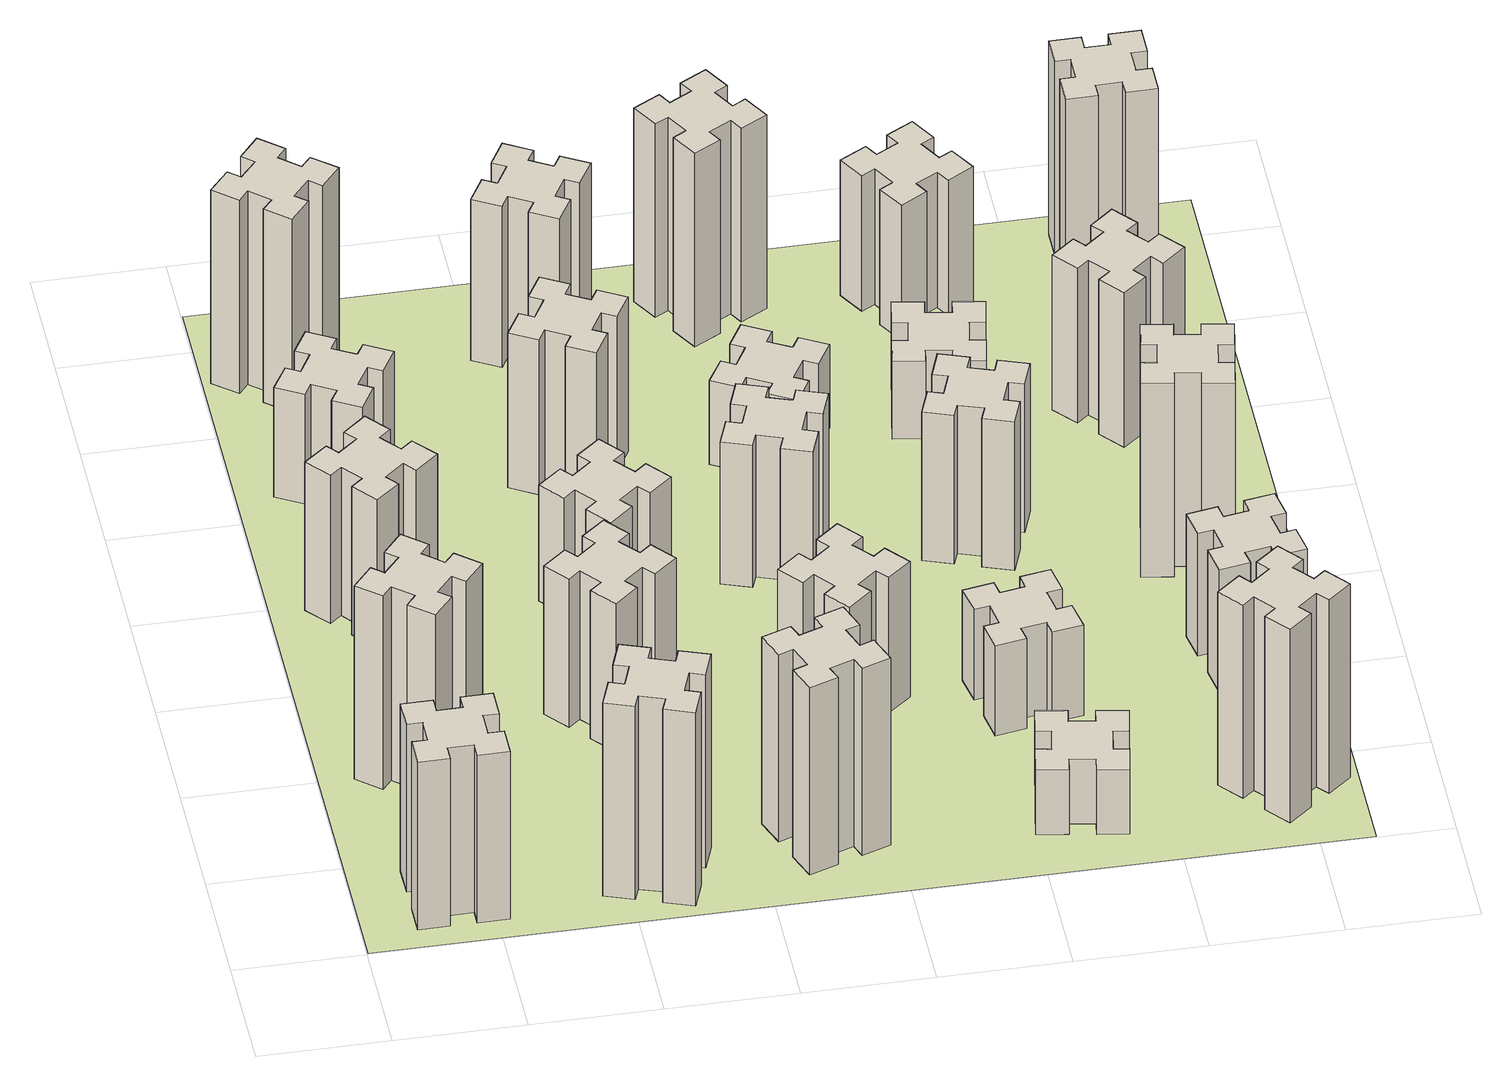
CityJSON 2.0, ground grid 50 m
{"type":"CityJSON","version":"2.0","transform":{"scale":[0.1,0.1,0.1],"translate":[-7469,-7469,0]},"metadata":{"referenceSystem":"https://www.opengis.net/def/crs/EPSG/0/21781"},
"CityObjects":{
"building1":{"type":"Building","attributes":{"class":"1000","function":"1000","usage":"1000","yearOfConstruction":2016,"roofType":"1000","measuredHeight":78,"storeysAboveGround":30,"storeysBelowGround":0},"geometry":[{"type":"Solid","lod":"1","boundaries":[[[[0,1,2,3,4,5,6,7,8,9,10,11,12,13,14,15,16,17,18,19]],[[17,16,20,21]],[[16,15,22,20]],[[15,14,23,22]],[[14,13,24,23]],[[13,12,25,24]],[[12,11,26,25]],[[11,10,27,26]],[[10,9,28,27]],[[9,8,29,28]],[[8,7,30,29]],[[7,6,31,30]],[[6,5,32,31]],[[5,4,33,32]],[[4,3,34,33]],[[3,2,35,34]],[[2,1,36,35]],[[1,0,37,36]],[[0,19,38,37]],[[19,18,39,38]],[[18,17,21,39]],[[24,25,26,27,28,29,30,31,32,33,34,35,36,37,38,39,21,20,22,23]]]]}]},
"building2":{"type":"Building","attributes":{"class":"1000","function":"1000","usage":"1000","yearOfConstruction":2016,"roofType":"1000","measuredHeight":90,"storeysAboveGround":30,"storeysBelowGround":0},"geometry":[{"type":"Solid","lod":"1","boundaries":[[[[40,41,42,43,44,45,46,47,48,49,50,51,52,53,54,55,56,57,58,59]],[[57,56,60,61]],[[56,55,62,60]],[[55,54,63,62]],[[54,53,64,63]],[[53,52,65,64]],[[52,51,66,65]],[[51,50,67,66]],[[50,49,68,67]],[[49,48,69,68]],[[48,47,70,69]],[[47,46,71,70]],[[46,45,72,71]],[[45,44,73,72]],[[44,43,74,73]],[[43,42,75,74]],[[42,41,76,75]],[[41,40,77,76]],[[40,59,78,77]],[[59,58,79,78]],[[58,57,61,79]],[[64,65,66,67,68,69,70,71,72,73,74,75,76,77,78,79,61,60,62,63]]]]}]},
"building3":{"type":"Building","attributes":{"class":"1000","function":"1000","usage":"1000","yearOfConstruction":2016,"roofType":"1000","measuredHeight":69,"storeysAboveGround":30,"storeysBelowGround":0},"geometry":[{"type":"Solid","lod":"1","boundaries":[[[[80,81,82,83,84,85,86,87,88,89,90,91,92,93,94,95,96,97,98,99]],[[97,96,100,101]],[[96,95,102,100]],[[95,94,103,102]],[[94,93,104,103]],[[93,92,105,104]],[[92,91,106,105]],[[91,90,107,106]],[[90,89,108,107]],[[89,88,109,108]],[[88,87,110,109]],[[87,86,111,110]],[[86,85,112,111]],[[85,84,113,112]],[[84,83,114,113]],[[83,82,115,114]],[[82,81,116,115]],[[81,80,117,116]],[[80,99,118,117]],[[99,98,119,118]],[[98,97,101,119]],[[104,105,106,107,108,109,110,111,112,113,114,115,116,117,118,119,101,100,102,103]]]]}]},
"building4":{"type":"Building","attributes":{"class":"1000","function":"1000","usage":"1000","yearOfConstruction":2016,"roofType":"1000","measuredHeight":51,"storeysAboveGround":30,"storeysBelowGround":0},"geometry":[{"type":"Solid","lod":"1","boundaries":[[[[120,121,122,123,124,125,126,127,128,129,130,131,132,133,134,135,136,137,138,139]],[[137,136,140,141]],[[136,135,142,140]],[[135,134,143,142]],[[134,133,144,143]],[[133,132,145,144]],[[132,131,146,145]],[[131,130,147,146]],[[130,129,148,147]],[[129,128,149,148]],[[128,127,150,149]],[[127,126,151,150]],[[126,125,152,151]],[[125,124,153,152]],[[124,123,154,153]],[[123,122,155,154]],[[122,121,156,155]],[[121,120,157,156]],[[120,139,158,157]],[[139,138,159,158]],[[138,137,141,159]],[[144,145,146,147,148,149,150,151,152,153,154,155,156,157,158,159,141,140,142,143]]]]}]},
"building5":{"type":"Building","attributes":{"class":"1000","function":"1000","usage":"1000","yearOfConstruction":2016,"roofType":"1000","measuredHeight":90,"storeysAboveGround":30,"storeysBelowGround":0},"geometry":[{"type":"Solid","lod":"1","boundaries":[[[[160,161,162,163,164,165,166,167,168,169,170,171,172,173,174,175,176,177,178,179]],[[177,176,180,181]],[[176,175,182,180]],[[175,174,183,182]],[[174,173,184,183]],[[173,172,185,184]],[[172,171,186,185]],[[171,170,187,186]],[[170,169,188,187]],[[169,168,189,188]],[[168,167,190,189]],[[167,166,191,190]],[[166,165,192,191]],[[165,164,193,192]],[[164,163,194,193]],[[163,162,195,194]],[[162,161,196,195]],[[161,160,197,196]],[[160,179,198,197]],[[179,178,199,198]],[[178,177,181,199]],[[184,185,186,187,188,189,190,191,192,193,194,195,196,197,198,199,181,180,182,183]]]]}]},
"building6":{"type":"Building","attributes":{"class":"1000","function":"1000","usage":"1000","yearOfConstruction":2016,"roofType":"1000","measuredHeight":90,"storeysAboveGround":30,"storeysBelowGround":0},"geometry":[{"type":"Solid","lod":"1","boundaries":[[[[200,201,202,203,204,205,206,207,208,209,210,211,212,213,214,215,216,217,218,219]],[[217,216,220,221]],[[216,215,222,220]],[[215,214,223,222]],[[214,213,224,223]],[[213,212,225,224]],[[212,211,226,225]],[[211,210,227,226]],[[210,209,228,227]],[[209,208,229,228]],[[208,207,230,229]],[[207,206,231,230]],[[206,205,232,231]],[[205,204,233,232]],[[204,203,234,233]],[[203,202,235,234]],[[202,201,236,235]],[[201,200,237,236]],[[200,219,238,237]],[[219,218,239,238]],[[218,217,221,239]],[[224,225,226,227,228,229,230,231,232,233,234,235,236,237,238,239,221,220,222,223]]]]}]},
"building7":{"type":"Building","attributes":{"class":"1000","function":"1000","usage":"1000","yearOfConstruction":2016,"roofType":"1000","measuredHeight":69,"storeysAboveGround":30,"storeysBelowGround":0},"geometry":[{"type":"Solid","lod":"1","boundaries":[[[[240,241,242,243,244,245,246,247,248,249,250,251,252,253,254,255,256,257,258,259]],[[257,256,260,261]],[[256,255,262,260]],[[255,254,263,262]],[[254,253,264,263]],[[253,252,265,264]],[[252,251,266,265]],[[251,250,267,266]],[[250,249,268,267]],[[249,248,269,268]],[[248,247,270,269]],[[247,246,271,270]],[[246,245,272,271]],[[245,244,273,272]],[[244,243,274,273]],[[243,242,275,274]],[[242,241,276,275]],[[241,240,277,276]],[[240,259,278,277]],[[259,258,279,278]],[[258,257,261,279]],[[264,265,266,267,268,269,270,271,272,273,274,275,276,277,278,279,261,260,262,263]]]]}]},
"building8":{"type":"Building","attributes":{"class":"1000","function":"1000","usage":"1000","yearOfConstruction":2016,"roofType":"1000","measuredHeight":54,"storeysAboveGround":30,"storeysBelowGround":0},"geometry":[{"type":"Solid","lod":"1","boundaries":[[[[280,281,282,283,284,285,286,287,288,289,290,291,292,293,294,295,296,297,298,299]],[[297,296,300,301]],[[296,295,302,300]],[[295,294,303,302]],[[294,293,304,303]],[[293,292,305,304]],[[292,291,306,305]],[[291,290,307,306]],[[290,289,308,307]],[[289,288,309,308]],[[288,287,310,309]],[[287,286,311,310]],[[286,285,312,311]],[[285,284,313,312]],[[284,283,314,313]],[[283,282,315,314]],[[282,281,316,315]],[[281,280,317,316]],[[280,299,318,317]],[[299,298,319,318]],[[298,297,301,319]],[[304,305,306,307,308,309,310,311,312,313,314,315,316,317,318,319,301,300,302,303]]]]}]},
"building9":{"type":"Building","attributes":{"class":"1000","function":"1000","usage":"1000","yearOfConstruction":2016,"roofType":"1000","measuredHeight":87,"storeysAboveGround":30,"storeysBelowGround":0},"geometry":[{"type":"Solid","lod":"1","boundaries":[[[[320,321,322,323,324,325,326,327,328,329,330,331,332,333,334,335,336,337,338,339]],[[337,336,340,341]],[[336,335,342,340]],[[335,334,343,342]],[[334,333,344,343]],[[333,332,345,344]],[[332,331,346,345]],[[331,330,347,346]],[[330,329,348,347]],[[329,328,349,348]],[[328,327,350,349]],[[327,326,351,350]],[[326,325,352,351]],[[325,324,353,352]],[[324,323,354,353]],[[323,322,355,354]],[[322,321,356,355]],[[321,320,357,356]],[[320,339,358,357]],[[339,338,359,358]],[[338,337,341,359]],[[344,345,346,347,348,349,350,351,352,353,354,355,356,357,358,359,341,340,342,343]]]]}]},
"building10":{"type":"Building","attributes":{"class":"1000","function":"1000","usage":"1000","yearOfConstruction":2016,"roofType":"1000","measuredHeight":72,"storeysAboveGround":30,"storeysBelowGround":0},"geometry":[{"type":"Solid","lod":"1","boundaries":[[[[360,361,362,363,364,365,366,367,368,369,370,371,372,373,374,375,376,377,378,379]],[[377,376,380,381]],[[376,375,382,380]],[[375,374,383,382]],[[374,373,384,383]],[[373,372,385,384]],[[372,371,386,385]],[[371,370,387,386]],[[370,369,388,387]],[[369,368,389,388]],[[368,367,390,389]],[[367,366,391,390]],[[366,365,392,391]],[[365,364,393,392]],[[364,363,394,393]],[[363,362,395,394]],[[362,361,396,395]],[[361,360,397,396]],[[360,379,398,397]],[[379,378,399,398]],[[378,377,381,399]],[[384,385,386,387,388,389,390,391,392,393,394,395,396,397,398,399,381,380,382,383]]]]}]},
"building11":{"type":"Building","attributes":{"class":"1000","function":"1000","usage":"1000","yearOfConstruction":2016,"roofType":"1000","measuredHeight":75,"storeysAboveGround":30,"storeysBelowGround":0},"geometry":[{"type":"Solid","lod":"1","boundaries":[[[[400,401,402,403,404,405,406,407,408,409,410,411,412,413,414,415,416,417,418,419]],[[417,416,420,421]],[[416,415,422,420]],[[415,414,423,422]],[[414,413,424,423]],[[413,412,425,424]],[[412,411,426,425]],[[411,410,427,426]],[[410,409,428,427]],[[409,408,429,428]],[[408,407,430,429]],[[407,406,431,430]],[[406,405,432,431]],[[405,404,433,432]],[[404,403,434,433]],[[403,402,435,434]],[[402,401,436,435]],[[401,400,437,436]],[[400,419,438,437]],[[419,418,439,438]],[[418,417,421,439]],[[424,425,426,427,428,429,430,431,432,433,434,435,436,437,438,439,421,420,422,423]]]]}]},
"building12":{"type":"Building","attributes":{"class":"1000","function":"1000","usage":"1000","yearOfConstruction":2016,"roofType":"1000","measuredHeight":63,"storeysAboveGround":30,"storeysBelowGround":0},"geometry":[{"type":"Solid","lod":"1","boundaries":[[[[440,441,442,443,444,445,446,447,448,449,450,451,452,453,454,455,456,457,458,459]],[[457,456,460,461]],[[456,455,462,460]],[[455,454,463,462]],[[454,453,464,463]],[[453,452,465,464]],[[452,451,466,465]],[[451,450,467,466]],[[450,449,468,467]],[[449,448,469,468]],[[448,447,470,469]],[[447,446,471,470]],[[446,445,472,471]],[[445,444,473,472]],[[444,443,474,473]],[[443,442,475,474]],[[442,441,476,475]],[[441,440,477,476]],[[440,459,478,477]],[[459,458,479,478]],[[458,457,461,479]],[[464,465,466,467,468,469,470,471,472,473,474,475,476,477,478,479,461,460,462,463]]]]}]},
"building13":{"type":"Building","attributes":{"class":"1000","function":"1000","usage":"1000","yearOfConstruction":2016,"roofType":"1000","measuredHeight":66,"storeysAboveGround":30,"storeysBelowGround":0},"geometry":[{"type":"Solid","lod":"1","boundaries":[[[[480,481,482,483,484,485,486,487,488,489,490,491,492,493,494,495,496,497,498,499]],[[497,496,500,501]],[[496,495,502,500]],[[495,494,503,502]],[[494,493,504,503]],[[493,492,505,504]],[[492,491,506,505]],[[491,490,507,506]],[[490,489,508,507]],[[489,488,509,508]],[[488,487,510,509]],[[487,486,511,510]],[[486,485,512,511]],[[485,484,513,512]],[[484,483,514,513]],[[483,482,515,514]],[[482,481,516,515]],[[481,480,517,516]],[[480,499,518,517]],[[499,498,519,518]],[[498,497,501,519]],[[504,505,506,507,508,509,510,511,512,513,514,515,516,517,518,519,501,500,502,503]]]]}]},
"building14":{"type":"Building","attributes":{"class":"1000","function":"1000","usage":"1000","yearOfConstruction":2016,"roofType":"1000","measuredHeight":39,"storeysAboveGround":30,"storeysBelowGround":0},"geometry":[{"type":"Solid","lod":"1","boundaries":[[[[520,521,522,523,524,525,526,527,528,529,530,531,532,533,534,535,536,537,538,539]],[[537,536,540,541]],[[536,535,542,540]],[[535,534,543,542]],[[534,533,544,543]],[[533,532,545,544]],[[532,531,546,545]],[[531,530,547,546]],[[530,529,548,547]],[[529,528,549,548]],[[528,527,550,549]],[[527,526,551,550]],[[526,525,552,551]],[[525,524,553,552]],[[524,523,554,553]],[[523,522,555,554]],[[522,521,556,555]],[[521,520,557,556]],[[520,539,558,557]],[[539,538,559,558]],[[538,537,541,559]],[[544,545,546,547,548,549,550,551,552,553,554,555,556,557,558,559,541,540,542,543]]]]}]},
"building15":{"type":"Building","attributes":{"class":"1000","function":"1000","usage":"1000","yearOfConstruction":2016,"roofType":"1000","measuredHeight":30,"storeysAboveGround":30,"storeysBelowGround":0},"geometry":[{"type":"Solid","lod":"1","boundaries":[[[[560,561,562,563,564,565,566,567,568,569,570,571,572,573,574,575,576,577,578,579]],[[577,576,580,581]],[[576,575,582,580]],[[575,574,583,582]],[[574,573,584,583]],[[573,572,585,584]],[[572,571,586,585]],[[571,570,587,586]],[[570,569,588,587]],[[569,568,589,588]],[[568,567,590,589]],[[567,566,591,590]],[[566,565,592,591]],[[565,564,593,592]],[[564,563,594,593]],[[563,562,595,594]],[[562,561,596,595]],[[561,560,597,596]],[[560,579,598,597]],[[579,578,599,598]],[[578,577,581,599]],[[584,585,586,587,588,589,590,591,592,593,594,595,596,597,598,599,581,580,582,583]]]]}]},
"building16":{"type":"Building","attributes":{"class":"1000","function":"1000","usage":"1000","yearOfConstruction":2016,"roofType":"1000","measuredHeight":90,"storeysAboveGround":30,"storeysBelowGround":0},"geometry":[{"type":"Solid","lod":"1","boundaries":[[[[600,601,602,603,604,605,606,607,608,609,610,611,612,613,614,615,616,617,618,619]],[[617,616,620,621]],[[616,615,622,620]],[[615,614,623,622]],[[614,613,624,623]],[[613,612,625,624]],[[612,611,626,625]],[[611,610,627,626]],[[610,609,628,627]],[[609,608,629,628]],[[608,607,630,629]],[[607,606,631,630]],[[606,605,632,631]],[[605,604,633,632]],[[604,603,634,633]],[[603,602,635,634]],[[602,601,636,635]],[[601,600,637,636]],[[600,619,638,637]],[[619,618,639,638]],[[618,617,621,639]],[[624,625,626,627,628,629,630,631,632,633,634,635,636,637,638,639,621,620,622,623]]]]}]},
"building17":{"type":"Building","attributes":{"class":"1000","function":"1000","usage":"1000","yearOfConstruction":2016,"roofType":"1000","measuredHeight":42,"storeysAboveGround":30,"storeysBelowGround":0},"geometry":[{"type":"Solid","lod":"1","boundaries":[[[[640,641,642,643,644,645,646,647,648,649,650,651,652,653,654,655,656,657,658,659]],[[657,656,660,661]],[[656,655,662,660]],[[655,654,663,662]],[[654,653,664,663]],[[653,652,665,664]],[[652,651,666,665]],[[651,650,667,666]],[[650,649,668,667]],[[649,648,669,668]],[[648,647,670,669]],[[647,646,671,670]],[[646,645,672,671]],[[645,644,673,672]],[[644,643,674,673]],[[643,642,675,674]],[[642,641,676,675]],[[641,640,677,676]],[[640,659,678,677]],[[659,658,679,678]],[[658,657,661,679]],[[664,665,666,667,668,669,670,671,672,673,674,675,676,677,678,679,661,660,662,663]]]]}]},
"building18":{"type":"Building","attributes":{"class":"1000","function":"1000","usage":"1000","yearOfConstruction":2016,"roofType":"1000","measuredHeight":69,"storeysAboveGround":30,"storeysBelowGround":0},"geometry":[{"type":"Solid","lod":"1","boundaries":[[[[680,681,682,683,684,685,686,687,688,689,690,691,692,693,694,695,696,697,698,699]],[[697,696,700,701]],[[696,695,702,700]],[[695,694,703,702]],[[694,693,704,703]],[[693,692,705,704]],[[692,691,706,705]],[[691,690,707,706]],[[690,689,708,707]],[[689,688,709,708]],[[688,687,710,709]],[[687,686,711,710]],[[686,685,712,711]],[[685,684,713,712]],[[684,683,714,713]],[[683,682,715,714]],[[682,681,716,715]],[[681,680,717,716]],[[680,699,718,717]],[[699,698,719,718]],[[698,697,701,719]],[[704,705,706,707,708,709,710,711,712,713,714,715,716,717,718,719,701,700,702,703]]]]}]},
"building19":{"type":"Building","attributes":{"class":"1000","function":"1000","usage":"1000","yearOfConstruction":2016,"roofType":"1000","measuredHeight":36,"storeysAboveGround":30,"storeysBelowGround":0},"geometry":[{"type":"Solid","lod":"1","boundaries":[[[[720,721,722,723,724,725,726,727,728,729,730,731,732,733,734,735,736,737,738,739]],[[737,736,740,741]],[[736,735,742,740]],[[735,734,743,742]],[[734,733,744,743]],[[733,732,745,744]],[[732,731,746,745]],[[731,730,747,746]],[[730,729,748,747]],[[729,728,749,748]],[[728,727,750,749]],[[727,726,751,750]],[[726,725,752,751]],[[725,724,753,752]],[[724,723,754,753]],[[723,722,755,754]],[[722,721,756,755]],[[721,720,757,756]],[[720,739,758,757]],[[739,738,759,758]],[[738,737,741,759]],[[744,745,746,747,748,749,750,751,752,753,754,755,756,757,758,759,741,740,742,743]]]]}]},
"building20":{"type":"Building","attributes":{"class":"1000","function":"1000","usage":"1000","yearOfConstruction":2016,"roofType":"1000","measuredHeight":90,"storeysAboveGround":30,"storeysBelowGround":0},"geometry":[{"type":"Solid","lod":"1","boundaries":[[[[760,761,762,763,764,765,766,767,768,769,770,771,772,773,774,775,776,777,778,779]],[[777,776,780,781]],[[776,775,782,780]],[[775,774,783,782]],[[774,773,784,783]],[[773,772,785,784]],[[772,771,786,785]],[[771,770,787,786]],[[770,769,788,787]],[[769,768,789,788]],[[768,767,790,789]],[[767,766,791,790]],[[766,765,792,791]],[[765,764,793,792]],[[764,763,794,793]],[[763,762,795,794]],[[762,761,796,795]],[[761,760,797,796]],[[760,779,798,797]],[[779,778,799,798]],[[778,777,781,799]],[[784,785,786,787,788,789,790,791,792,793,794,795,796,797,798,799,781,780,782,783]]]]}]},
"building21":{"type":"Building","attributes":{"class":"1000","function":"1000","usage":"1000","yearOfConstruction":2016,"roofType":"1000","measuredHeight":63,"storeysAboveGround":30,"storeysBelowGround":0},"geometry":[{"type":"Solid","lod":"1","boundaries":[[[[800,801,802,803,804,805,806,807,808,809,810,811,812,813,814,815,816,817,818,819]],[[817,816,820,821]],[[816,815,822,820]],[[815,814,823,822]],[[814,813,824,823]],[[813,812,825,824]],[[812,811,826,825]],[[811,810,827,826]],[[810,809,828,827]],[[809,808,829,828]],[[808,807,830,829]],[[807,806,831,830]],[[806,805,832,831]],[[805,804,833,832]],[[804,803,834,833]],[[803,802,835,834]],[[802,801,836,835]],[[801,800,837,836]],[[800,819,838,837]],[[819,818,839,838]],[[818,817,821,839]],[[824,825,826,827,828,829,830,831,832,833,834,835,836,837,838,839,821,820,822,823]]]]}]},
"building22":{"type":"Building","attributes":{"class":"1000","function":"1000","usage":"1000","yearOfConstruction":2016,"roofType":"1000","measuredHeight":57,"storeysAboveGround":30,"storeysBelowGround":0},"geometry":[{"type":"Solid","lod":"1","boundaries":[[[[840,841,842,843,844,845,846,847,848,849,850,851,852,853,854,855,856,857,858,859]],[[857,856,860,861]],[[856,855,862,860]],[[855,854,863,862]],[[854,853,864,863]],[[853,852,865,864]],[[852,851,866,865]],[[851,850,867,866]],[[850,849,868,867]],[[849,848,869,868]],[[848,847,870,869]],[[847,846,871,870]],[[846,845,872,871]],[[845,844,873,872]],[[844,843,874,873]],[[843,842,875,874]],[[842,841,876,875]],[[841,840,877,876]],[[840,859,878,877]],[[859,858,879,878]],[[858,857,861,879]],[[864,865,866,867,868,869,870,871,872,873,874,875,876,877,878,879,861,860,862,863]]]]}]},
"building23":{"type":"Building","attributes":{"class":"1000","function":"1000","usage":"1000","yearOfConstruction":2016,"roofType":"1000","measuredHeight":90,"storeysAboveGround":30,"storeysBelowGround":0},"geometry":[{"type":"Solid","lod":"1","boundaries":[[[[880,881,882,883,884,885,886,887,888,889,890,891,892,893,894,895,896,897,898,899]],[[897,896,900,901]],[[896,895,902,900]],[[895,894,903,902]],[[894,893,904,903]],[[893,892,905,904]],[[892,891,906,905]],[[891,890,907,906]],[[890,889,908,907]],[[889,888,909,908]],[[888,887,910,909]],[[887,886,911,910]],[[886,885,912,911]],[[885,884,913,912]],[[884,883,914,913]],[[883,882,915,914]],[[882,881,916,915]],[[881,880,917,916]],[[880,899,918,917]],[[899,898,919,918]],[[898,897,901,919]],[[904,905,906,907,908,909,910,911,912,913,914,915,916,917,918,919,901,900,902,903]]]]}]},
"building24":{"type":"Building","attributes":{"class":"1000","function":"1000","usage":"1000","yearOfConstruction":2016,"roofType":"1000","measuredHeight":72,"storeysAboveGround":30,"storeysBelowGround":0},"geometry":[{"type":"Solid","lod":"1","boundaries":[[[[920,921,922,923,924,925,926,927,928,929,930,931,932,933,934,935,936,937,938,939]],[[937,936,940,941]],[[936,935,942,940]],[[935,934,943,942]],[[934,933,944,943]],[[933,932,945,944]],[[932,931,946,945]],[[931,930,947,946]],[[930,929,948,947]],[[929,928,949,948]],[[928,927,950,949]],[[927,926,951,950]],[[926,925,952,951]],[[925,924,953,952]],[[924,923,954,953]],[[923,922,955,954]],[[922,921,956,955]],[[921,920,957,956]],[[920,939,958,957]],[[939,938,959,958]],[[938,937,941,959]],[[944,945,946,947,948,949,950,951,952,953,954,955,956,957,958,959,941,940,942,943]]]]}]},
"building25":{"type":"Building","attributes":{"class":"1000","function":"1000","usage":"1000","yearOfConstruction":2016,"roofType":"1000","measuredHeight":90,"storeysAboveGround":30,"storeysBelowGround":0},"geometry":[{"type":"Solid","lod":"1","boundaries":[[[[960,961,962,963,964,965,966,967,968,969,970,971,972,973,974,975,976,977,978,979]],[[977,976,980,981]],[[976,975,982,980]],[[975,974,983,982]],[[974,973,984,983]],[[973,972,985,984]],[[972,971,986,985]],[[971,970,987,986]],[[970,969,988,987]],[[969,968,989,988]],[[968,967,990,989]],[[967,966,991,990]],[[966,965,992,991]],[[965,964,993,992]],[[964,963,994,993]],[[963,962,995,994]],[[962,961,996,995]],[[961,960,997,996]],[[960,979,998,997]],[[979,978,999,998]],[[978,977,981,999]],[[984,985,986,987,988,989,990,991,992,993,994,995,996,997,998,999,981,980,982,983]]]]}]},
"landuse1":{"type":"LandUse","attributes":{"name":"plot1","function":"1010"},"geometry":[{"type":"MultiSurface","lod":"1","boundaries":[[[1000,1001,1002,1003]]]}]}
},
"vertices":[
[265,325,0],[265,225,0],[205,225,0],[205,105,0],[325,105,0],[325,165,0],[425,165,0],[425,105,0],[545,105,0],[545,225,0],[485,225,0],[485,325,0],[545,325,0],[545,445,0],[425,445,0],[425,385,0],[325,385,0],[325,445,0],[205,445,0],[205,325,0],[325,385,780],[325,445,780],[425,385,780],[425,445,780],[545,445,780],[545,325,780],[485,325,780],[485,225,780],[545,225,780],[545,105,780],[425,105,780],[425,165,780],[325,165,780],[325,105,780],[205,105,780],[205,225,780],[265,225,780],[265,325,780],[205,325,780],[205,445,780],
[484,1067,0],[408,1132,0],[446,1178,0],[354,1255,0],[277,1163,0],[323,1124,0],[259,1048,0],[213,1086,0],[136,994,0],[228,917,0],[266,963,0],[343,899,0],[304,853,0],[396,776,0],[473,868,0],[427,906,0],[492,983,0],[538,944,0],[615,1036,0],[523,1113,0],[492,983,900],[538,944,900],[427,906,900],[473,868,900],[396,776,900],[304,853,900],[343,899,900],[266,963,900],[228,917,900],[136,994,900],[213,1086,900],[259,1048,900],[323,1124,900],[277,1163,900],[354,1255,900],[446,1178,900],[408,1132,900],[484,1067,900],[523,1113,900],[615,1036,900],
[492,1988,0],[427,2064,0],[473,2103,0],[396,2195,0],[304,2118,0],[343,2072,0],[266,2007,0],[228,2053,0],[136,1976,0],[213,1884,0],[259,1923,0],[323,1846,0],[277,1808,0],[354,1716,0],[446,1793,0],[408,1839,0],[484,1903,0],[523,1857,0],[615,1934,0],[538,2026,0],[484,1903,690],[523,1857,690],[408,1839,690],[446,1793,690],[354,1716,690],[277,1808,690],[323,1846,690],[259,1923,690],[213,1884,690],[136,1976,690],[228,2053,690],[266,2007,690],[343,2072,690],[304,2118,690],[396,2195,690],[473,2103,690],[427,2064,690],[492,1988,690],[538,2026,690],[615,1934,690],
[446,2597,0],[496,2684,0],[548,2654,0],[608,2758,0],[504,2818,0],[474,2766,0],[387,2816,0],[417,2868,0],[313,2928,0],[253,2824,0],[305,2794,0],[255,2707,0],[203,2737,0],[143,2633,0],[247,2573,0],[277,2625,0],[364,2575,0],[334,2523,0],[438,2463,0],[498,2567,0],[364,2575,510],[334,2523,510],[277,2625,510],[247,2573,510],[143,2633,510],[203,2737,510],[255,2707,510],[305,2794,510],[253,2824,510],[313,2928,510],[417,2868,510],[387,2816,510],[474,2766,510],[504,2818,510],[608,2758,510],[548,2654,510],[496,2684,510],[446,2597,510],[498,2567,510],[438,2463,510],
[1029,360,0],[995,266,0],[939,287,0],[897,174,0],[1010,133,0],[1031,189,0],[1125,155,0],[1104,99,0],[1217,57,0],[1258,170,0],[1202,191,0],[1236,285,0],[1292,264,0],[1333,377,0],[1220,418,0],[1200,362,0],[1106,396,0],[1127,452,0],[1014,493,0],[973,380,0],[1106,396,900],[1127,452,900],[1200,362,900],[1220,418,900],[1333,377,900],[1292,264,900],[1236,285,900],[1202,191,900],[1258,170,900],[1217,57,900],[1104,99,900],[1125,155,900],[1031,189,900],[1010,133,900],[897,174,900],[939,287,900],[995,266,900],[1029,360,900],[973,380,900],[1014,493,900],
[384,3387,0],[308,3452,0],[346,3498,0],[254,3575,0],[177,3483,0],[223,3444,0],[159,3368,0],[113,3406,0],[36,3314,0],[128,3237,0],[166,3283,0],[243,3219,0],[204,3173,0],[296,3096,0],[373,3188,0],[327,3226,0],[392,3303,0],[438,3264,0],[515,3356,0],[423,3433,0],[392,3303,900],[438,3264,900],[327,3226,900],[373,3188,900],[296,3096,900],[204,3173,900],[243,3219,900],[166,3283,900],[128,3237,900],[36,3314,900],[113,3406,900],[159,3368,900],[223,3444,900],[177,3483,900],[254,3575,900],[346,3498,900],[308,3452,900],[384,3387,900],[423,3433,900],[515,3356,900],
[1083,1332,0],[1006,1267,0],[968,1313,0],[876,1236,0],[953,1144,0],[999,1183,0],[1063,1106,0],[1017,1068,0],[1094,976,0],[1186,1053,0],[1148,1099,0],[1224,1163,0],[1263,1117,0],[1355,1194,0],[1278,1286,0],[1232,1248,0],[1167,1324,0],[1213,1363,0],[1136,1455,0],[1044,1378,0],[1167,1324,690],[1213,1363,690],[1232,1248,690],[1278,1286,690],[1355,1194,690],[1263,1117,690],[1224,1163,690],[1148,1099,690],[1186,1053,690],[1094,976,690],[1017,1068,690],[1063,1106,690],[999,1183,690],[953,1144,690],[876,1236,690],[968,1313,690],[1006,1267,690],[1083,1332,690],[1044,1378,690],[1136,1455,690],
[1183,1972,0],[1106,1907,0],[1068,1953,0],[976,1876,0],[1053,1784,0],[1099,1823,0],[1163,1746,0],[1117,1708,0],[1194,1616,0],[1286,1693,0],[1248,1739,0],[1324,1803,0],[1363,1757,0],[1455,1834,0],[1378,1926,0],[1332,1888,0],[1267,1964,0],[1313,2003,0],[1236,2095,0],[1144,2018,0],[1267,1964,540],[1313,2003,540],[1332,1888,540],[1378,1926,540],[1455,1834,540],[1363,1757,540],[1324,1803,540],[1248,1739,540],[1286,1693,540],[1194,1616,540],[1117,1708,540],[1163,1746,540],[1099,1823,540],[1053,1784,540],[976,1876,540],[1068,1953,540],[1106,1907,540],[1183,1972,540],[1144,2018,540],[1236,2095,540],
[1635,385,0],[1669,291,0],[1613,270,0],[1654,157,0],[1767,199,0],[1746,255,0],[1840,289,0],[1860,233,0],[1973,274,0],[1932,387,0],[1876,366,0],[1842,460,0],[1898,480,0],[1857,593,0],[1744,552,0],[1765,496,0],[1671,462,0],[1650,518,0],[1537,477,0],[1579,364,0],[1671,462,870],[1650,518,870],[1765,496,870],[1744,552,870],[1857,593,870],[1898,480,870],[1842,460,870],[1876,366,870],[1932,387,870],[1973,274,870],[1860,233,870],[1840,289,870],[1746,255,870],[1767,199,870],[1654,157,870],[1613,270,870],[1669,291,870],[1635,385,870],[1579,364,870],[1537,477,870],
[1314,2666,0],[1227,2716,0],[1257,2768,0],[1153,2828,0],[1093,2724,0],[1145,2694,0],[1095,2607,0],[1043,2637,0],[983,2533,0],[1087,2473,0],[1117,2525,0],[1204,2475,0],[1174,2423,0],[1278,2363,0],[1338,2467,0],[1286,2497,0],[1336,2584,0],[1388,2554,0],[1448,2658,0],[1344,2718,0],[1336,2584,720],[1388,2554,720],[1286,2497,720],[1338,2467,720],[1278,2363,720],[1174,2423,720],[1204,2475,720],[1117,2525,720],[1087,2473,720],[983,2533,720],[1043,2637,720],[1095,2607,720],[1145,2694,720],[1093,2724,720],[1153,2828,720],[1257,2768,720],[1227,2716,720],[1314,2666,720],[1344,2718,720],[1448,2658,720],
[1314,3406,0],[1227,3456,0],[1257,3508,0],[1153,3568,0],[1093,3464,0],[1145,3434,0],[1095,3347,0],[1043,3377,0],[983,3273,0],[1087,3213,0],[1117,3265,0],[1204,3215,0],[1174,3163,0],[1278,3103,0],[1338,3207,0],[1286,3237,0],[1336,3324,0],[1388,3294,0],[1448,3398,0],[1344,3458,0],[1336,3324,750],[1388,3294,750],[1286,3237,750],[1338,3207,750],[1278,3103,750],[1174,3163,750],[1204,3215,750],[1117,3265,750],[1087,3213,750],[983,3273,750],[1043,3377,750],[1095,3347,750],[1145,3434,750],[1093,3464,750],[1153,3568,750],[1257,3508,750],[1227,3456,750],[1314,3406,750],[1344,3458,750],[1448,3398,750],
[1923,1232,0],[1846,1167,0],[1808,1213,0],[1716,1136,0],[1793,1044,0],[1839,1083,0],[1903,1006,0],[1857,968,0],[1934,876,0],[2026,953,0],[1988,999,0],[2064,1063,0],[2103,1017,0],[2195,1094,0],[2118,1186,0],[2072,1148,0],[2007,1224,0],[2053,1263,0],[1976,1355,0],[1884,1278,0],[2007,1224,630],[2053,1263,630],[2072,1148,630],[2118,1186,630],[2195,1094,630],[2103,1017,630],[2064,1063,630],[1988,999,630],[2026,953,630],[1934,876,630],[1857,968,630],[1903,1006,630],[1839,1083,630],[1793,1044,630],[1716,1136,630],[1808,1213,630],[1846,1167,630],[1923,1232,630],[1884,1278,630],[1976,1355,630],
[1940,2042,0],[1846,2076,0],[1867,2132,0],[1754,2173,0],[1713,2060,0],[1769,2040,0],[1735,1946,0],[1679,1967,0],[1637,1854,0],[1750,1813,0],[1771,1869,0],[1865,1835,0],[1844,1779,0],[1957,1737,0],[1998,1850,0],[1942,1871,0],[1976,1965,0],[2032,1944,0],[2073,2057,0],[1960,2098,0],[1976,1965,660],[2032,1944,660],[1942,1871,660],[1998,1850,660],[1957,1737,660],[1844,1779,660],[1865,1835,660],[1771,1869,660],[1750,1813,660],[1637,1854,660],[1679,1967,660],[1735,1946,660],[1769,2040,660],[1713,2060,660],[1754,2173,660],[1867,2132,660],[1846,2076,660],[1940,2042,660],[1960,2098,660],[2073,2057,660],
[2026,2497,0],[2076,2584,0],[2128,2554,0],[2188,2658,0],[2084,2718,0],[2054,2666,0],[1967,2716,0],[1997,2768,0],[1893,2828,0],[1833,2724,0],[1885,2694,0],[1835,2607,0],[1783,2637,0],[1723,2533,0],[1827,2473,0],[1857,2525,0],[1944,2475,0],[1914,2423,0],[2018,2363,0],[2078,2467,0],[1944,2475,390],[1914,2423,390],[1857,2525,390],[1827,2473,390],[1723,2533,390],[1783,2637,390],[1835,2607,390],[1885,2694,390],[1833,2724,390],[1893,2828,390],[1997,2768,390],[1967,2716,390],[2054,2666,390],[2084,2718,390],[2188,2658,390],[2128,2554,390],[2076,2584,390],[2026,2497,390],[2078,2467,390],[2018,2363,390],
[2596,444,0],[2578,345,0],[2519,356,0],[2498,237,0],[2617,217,0],[2627,276,0],[2725,258,0],[2715,199,0],[2833,178,0],[2854,297,0],[2795,307,0],[2812,405,0],[2871,395,0],[2892,513,0],[2774,534,0],[2764,475,0],[2665,492,0],[2676,551,0],[2557,572,0],[2537,454,0],[2665,492,300],[2676,551,300],[2764,475,300],[2774,534,300],[2892,513,300],[2871,395,300],[2812,405,300],[2795,307,300],[2854,297,300],[2833,178,300],[2715,199,300],[2725,258,300],[2627,276,300],[2617,217,300],[2498,237,300],[2519,356,300],[2578,345,300],[2596,444,300],[2537,454,300],[2557,572,300],
[1844,3556,0],[1757,3506,0],[1727,3558,0],[1623,3498,0],[1683,3394,0],[1735,3424,0],[1785,3337,0],[1733,3307,0],[1793,3203,0],[1897,3263,0],[1867,3315,0],[1954,3365,0],[1984,3313,0],[2088,3373,0],[2028,3477,0],[1976,3447,0],[1926,3534,0],[1978,3564,0],[1918,3668,0],[1814,3608,0],[1926,3534,900],[1978,3564,900],[1976,3447,900],[2028,3477,900],[2088,3373,900],[1984,3313,900],[1954,3365,900],[1867,3315,900],[1897,3263,900],[1793,3203,900],[1733,3307,900],[1785,3337,900],[1735,3424,900],[1683,3394,900],[1623,3498,900],[1727,3558,900],[1757,3506,900],[1844,3556,900],[1814,3608,900],[1918,3668,900],
[2625,1132,0],[2527,1115,0],[2517,1174,0],[2398,1153,0],[2419,1035,0],[2478,1045,0],[2496,947,0],[2437,937,0],[2457,818,0],[2576,839,0],[2565,898,0],[2664,916,0],[2674,857,0],[2792,877,0],[2771,996,0],[2712,985,0],[2695,1084,0],[2754,1094,0],[2733,1212,0],[2615,1191,0],[2695,1084,420],[2754,1094,420],[2712,985,420],[2771,996,420],[2792,877,420],[2674,857,420],[2664,916,420],[2565,898,420],[2576,839,420],[2457,818,420],[2437,937,420],[2496,947,420],[2478,1045,420],[2419,1035,420],[2398,1153,420],[2517,1174,420],[2527,1115,420],[2625,1132,420],[2615,1191,420],[2733,1212,420],
[2682,1871,0],[2716,1965,0],[2772,1944,0],[2813,2057,0],[2700,2098,0],[2680,2042,0],[2586,2076,0],[2607,2132,0],[2494,2173,0],[2453,2060,0],[2509,2040,0],[2475,1946,0],[2419,1967,0],[2377,1854,0],[2490,1813,0],[2511,1869,0],[2605,1835,0],[2584,1779,0],[2697,1737,0],[2738,1850,0],[2605,1835,690],[2584,1779,690],[2511,1869,690],[2490,1813,690],[2377,1854,690],[2419,1967,690],[2475,1946,690],[2509,2040,690],[2453,2060,690],[2494,2173,690],[2607,2132,690],[2586,2076,690],[2680,2042,690],[2700,2098,690],[2813,2057,690],[2772,1944,690],[2716,1965,690],[2682,1871,690],[2738,1850,690],[2697,1737,690],
[2664,2795,0],[2565,2812,0],[2576,2871,0],[2457,2892,0],[2437,2774,0],[2496,2764,0],[2478,2665,0],[2419,2676,0],[2398,2557,0],[2517,2537,0],[2527,2596,0],[2625,2578,0],[2615,2519,0],[2733,2498,0],[2754,2617,0],[2695,2627,0],[2712,2725,0],[2771,2715,0],[2792,2833,0],[2674,2854,0],[2712,2725,360],[2771,2715,360],[2695,2627,360],[2754,2617,360],[2733,2498,360],[2615,2519,360],[2625,2578,360],[2527,2596,360],[2517,2537,360],[2398,2557,360],[2419,2676,360],[2478,2665,360],[2496,2764,360],[2437,2774,360],[2457,2892,360],[2576,2871,360],[2565,2812,360],[2664,2795,360],[2674,2854,360],[2792,2833,360],
[3468,259,0],[3544,323,0],[3583,277,0],[3675,354,0],[3598,446,0],[3552,408,0],[3487,484,0],[3533,523,0],[3456,615,0],[3364,538,0],[3403,492,0],[3326,427,0],[3288,473,0],[3196,396,0],[3273,304,0],[3319,343,0],[3383,266,0],[3337,228,0],[3414,136,0],[3506,213,0],[3383,266,900],[3337,228,900],[3319,343,900],[3273,304,900],[3196,396,900],[3288,473,900],[3326,427,900],[3403,492,900],[3364,538,900],[3456,615,900],[3533,523,900],[3487,484,900],[3552,408,900],[3598,446,900],[3675,354,900],[3583,277,900],[3544,323,900],[3468,259,900],[3506,213,900],[3414,136,900],
[2716,3347,0],[2666,3434,0],[2718,3464,0],[2658,3568,0],[2554,3508,0],[2584,3456,0],[2497,3406,0],[2467,3458,0],[2363,3398,0],[2423,3294,0],[2475,3324,0],[2525,3237,0],[2473,3207,0],[2533,3103,0],[2637,3163,0],[2607,3215,0],[2694,3265,0],[2724,3213,0],[2828,3273,0],[2768,3377,0],[2694,3265,630],[2724,3213,630],[2607,3215,630],[2637,3163,630],[2533,3103,630],[2473,3207,630],[2525,3237,630],[2475,3324,630],[2423,3294,630],[2363,3398,630],[2467,3458,630],[2497,3406,630],[2584,3456,630],[2554,3508,630],[2658,3568,630],[2718,3464,630],[2666,3434,630],[2716,3347,630],[2768,3377,630],[2828,3273,630],
[3465,1232,0],[3367,1215,0],[3357,1274,0],[3238,1253,0],[3259,1135,0],[3318,1145,0],[3336,1047,0],[3277,1037,0],[3297,918,0],[3416,939,0],[3405,998,0],[3504,1016,0],[3514,957,0],[3632,977,0],[3611,1096,0],[3552,1085,0],[3535,1184,0],[3594,1194,0],[3573,1312,0],[3455,1291,0],[3535,1184,570],[3594,1194,570],[3552,1085,570],[3611,1096,570],[3632,977,570],[3514,957,570],[3504,1016,570],[3405,998,570],[3416,939,570],[3297,918,570],[3277,1037,570],[3336,1047,570],[3318,1145,570],[3259,1135,570],[3238,1253,570],[3357,1274,570],[3367,1215,570],[3465,1232,570],[3455,1291,570],[3573,1312,570],
[3267,1656,0],[3365,1638,0],[3355,1579,0],[3473,1558,0],[3494,1677,0],[3435,1687,0],[3452,1785,0],[3511,1775,0],[3532,1893,0],[3414,1914,0],[3404,1855,0],[3305,1872,0],[3316,1931,0],[3197,1952,0],[3177,1834,0],[3236,1824,0],[3218,1725,0],[3159,1736,0],[3138,1617,0],[3257,1597,0],[3218,1725,900],[3159,1736,900],[3236,1824,900],[3177,1834,900],[3197,1952,900],[3316,1931,900],[3305,1872,900],[3404,1855,900],[3414,1914,900],[3532,1893,900],[3511,1775,900],[3452,1785,900],[3435,1687,900],[3494,1677,900],[3473,1558,900],[3355,1579,900],[3365,1638,900],[3267,1656,900],[3257,1597,900],[3138,1617,900],
[3119,2563,0],[3183,2486,0],[3137,2448,0],[3214,2356,0],[3306,2433,0],[3268,2479,0],[3344,2543,0],[3383,2497,0],[3475,2574,0],[3398,2666,0],[3352,2628,0],[3287,2704,0],[3333,2743,0],[3256,2835,0],[3164,2758,0],[3203,2712,0],[3126,2647,0],[3088,2693,0],[2996,2616,0],[3073,2524,0],[3126,2647,720],[3088,2693,720],[3203,2712,720],[3164,2758,720],[3256,2835,720],[3333,2743,720],[3287,2704,720],[3352,2628,720],[3398,2666,720],[3475,2574,720],[3383,2497,720],[3344,2543,720],[3268,2479,720],[3306,2433,720],[3214,2356,720],[3137,2448,720],[3183,2486,720],[3119,2563,720],[3073,2524,720],[2996,2616,720],
[3285,3325,0],[3385,3325,0],[3385,3265,0],[3505,3265,0],[3505,3385,0],[3445,3385,0],[3445,3485,0],[3505,3485,0],[3505,3605,0],[3385,3605,0],[3385,3545,0],[3285,3545,0],[3285,3605,0],[3165,3605,0],[3165,3485,0],[3225,3485,0],[3225,3385,0],[3165,3385,0],[3165,3265,0],[3285,3265,0],[3225,3385,900],[3165,3385,900],[3225,3485,900],[3165,3485,900],[3165,3605,900],[3285,3605,900],[3285,3545,900],[3385,3545,900],[3385,3605,900],[3505,3605,900],[3505,3485,900],[3445,3485,900],[3445,3385,900],[3505,3385,900],[3505,3265,900],[3385,3265,900],[3385,3325,900],[3285,3325,900],[3285,3265,900],[3165,3265,900],
[5,3705,0],[3705,3705,0],[3705,5,0],[5,5,0]
]}
